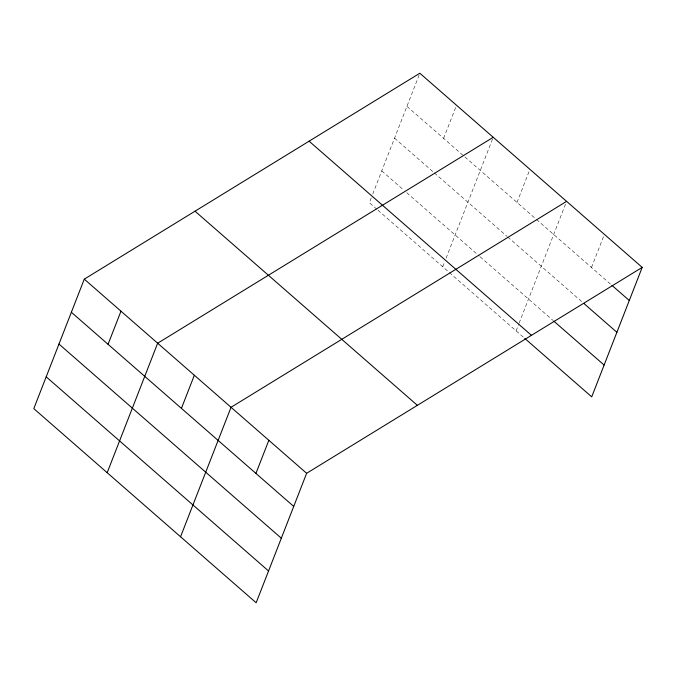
<?xml version="1.0" encoding="UTF-8"?>
<svg xmlns="http://www.w3.org/2000/svg" width="676" height="676" viewBox="0 0 676 676"><rect width="100%" height="100%" fill="white"/><g stroke="black" fill="none" stroke-linecap="round" stroke-linejoin="round"><path stroke-width="0.51" stroke-dasharray="3.38 2.54" d="M371.242 197.891L369.366 202.707L377.166 209.526M372.746 194.037L419.466 74.199M443.617 138.386L456.537 105.262M442.738 266.775L444.622 261.958M446.118 258.105L492.846 138.267M516.996 202.454L529.908 169.33M516.118 330.843L518.745 324.1M519.126 323.136L566.598 201.364M591.483 267.493L604.403 234.369M406.935 106.352L535.73 218.813M536.516 219.497L611.172 284.68M394.53 138.149L433.561 172.228M434.347 172.912L506.941 236.296M507.718 236.98L582.239 302.045M381.763 170.91L403.614 189.998M406.741 192.719L479.335 256.111M480.121 256.787L552.926 320.365M377.952 210.211L523.993 337.721"/><path stroke-width="1.01" d="M84.28 279.146L33.8 408.625L256.153 602.772L306.634 473.293L642.2 267.375L419.847 73.228L84.28 279.146L306.634 473.293M108.059 344.304L120.97 311.18M107.18 472.693L157.66 343.214L493.227 137.296M181.43 408.372L194.35 375.248M180.551 536.761L231.04 407.282L566.598 201.364M255.925 473.411L268.837 440.287M642.2 267.375L591.72 396.854L524.779 338.414M611.957 285.373L629.288 300.499M583.81 303.414L616.892 332.296M553.712 321.049L604.116 365.057M309.109 141.183L531.463 335.33M195.018 211.191L417.371 405.338M71.369 312.27L293.722 506.417M58.973 344.067L281.326 538.214M46.196 376.828L268.549 570.975"/></g></svg>
